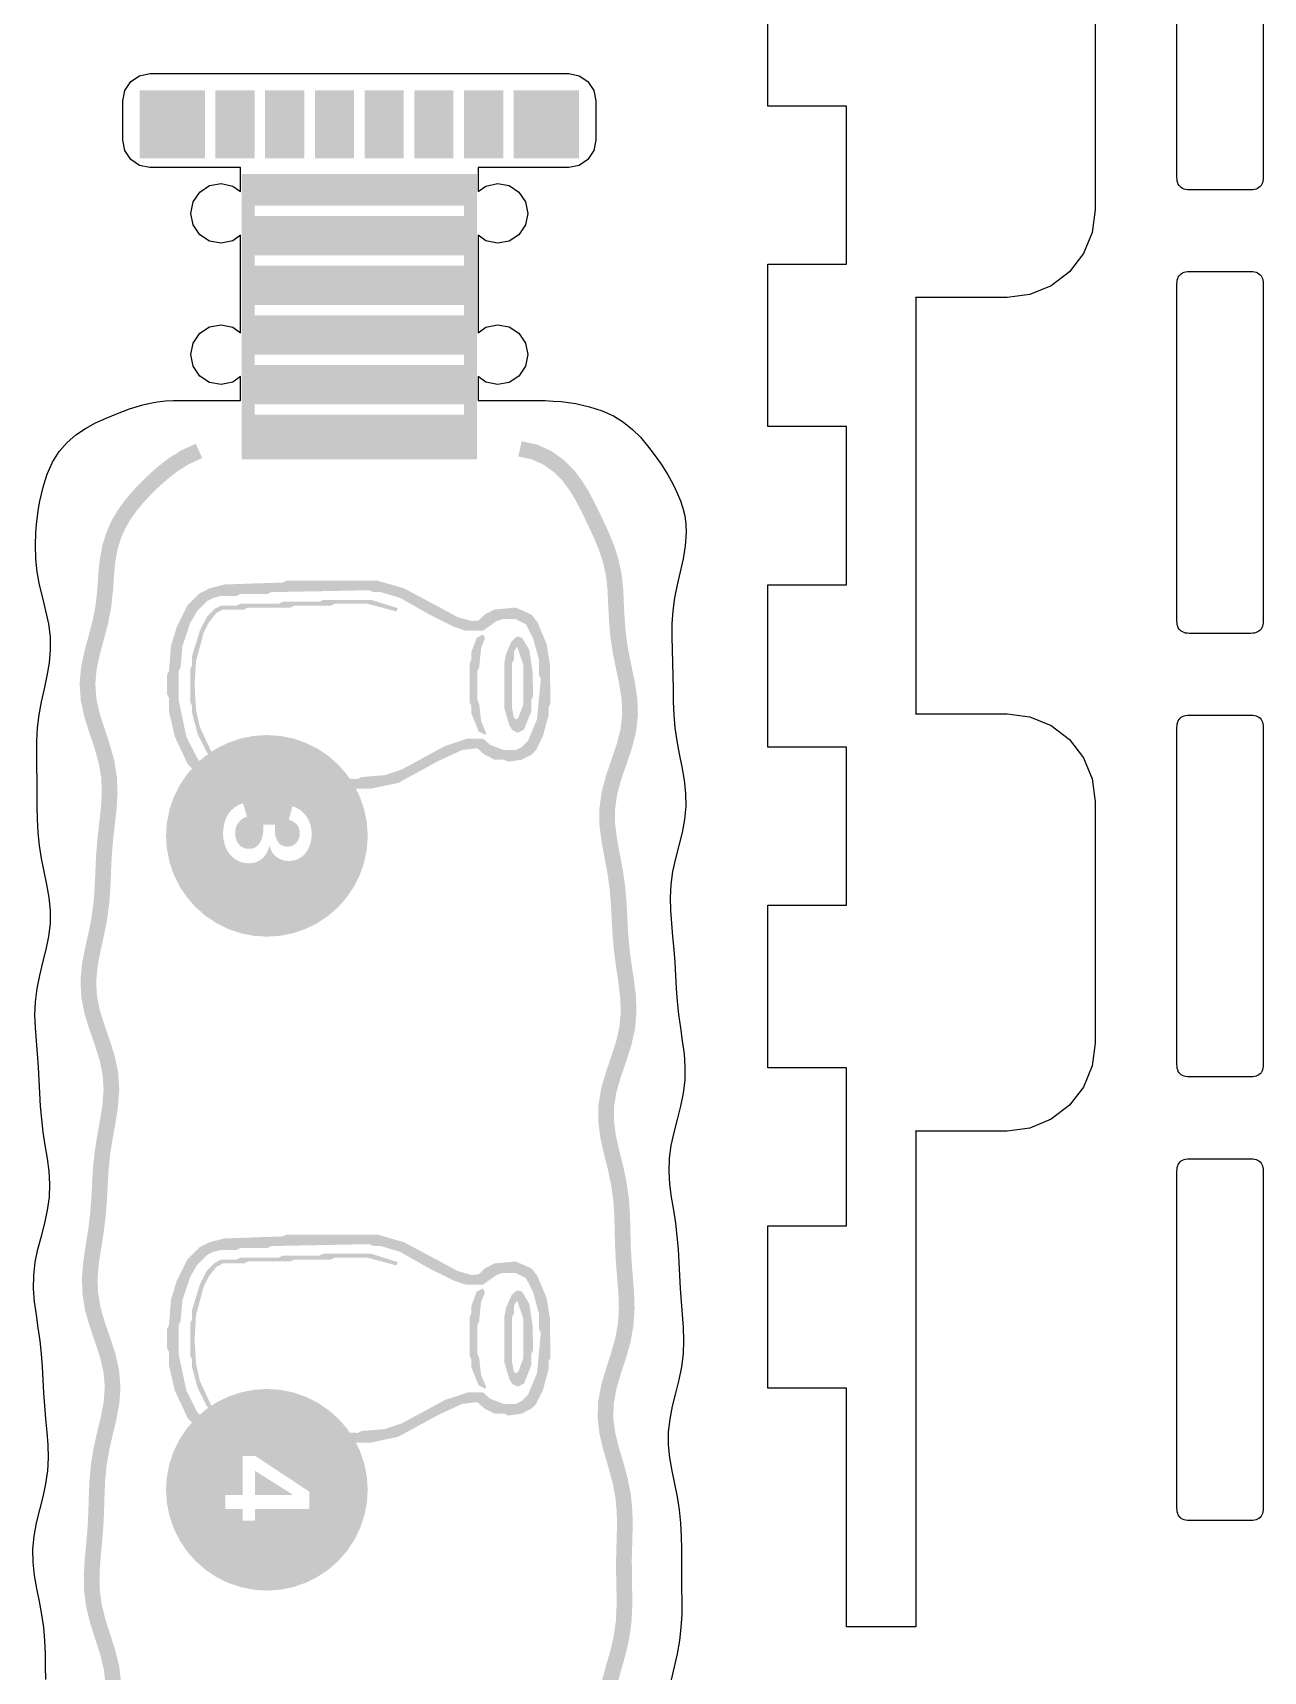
# Model space of a CAD drawing. Header units: millimetres. Extents: x 6 to 299, y 6 to 451.
# Drawn here: x 254.8 to 298.7, y 286.6 to 345.1 of the extents above; entities that cross this region are included whole.
import ezdxf

# ---------------------------------------------------------------- set-up
doc = ezdxf.new("R2010")
doc.units = ezdxf.units.MM
doc.layers.add('CUT', color=1, linetype='Continuous')
doc.layers.add('RASTER', color=7, linetype='Continuous')

msp = doc.modelspace()

# ---------------------------------------------------------------- hatches: boundary and pattern name
at = {"layer": 'RASTER'}
h = msp.add_hatch(color=7, dxfattribs=at)
h.paths.add_polyline_path([(258.582, 340.597), (274.273, 340.597), (274.273, 343.025), (258.582, 343.025)])
h.paths.add_polyline_path([(260.917, 340.597), (260.917, 343.025), (261.291, 343.025), (261.291, 340.597), (260.917, 340.597)], flags=0)
h.paths.add_polyline_path([(262.692, 340.597), (262.692, 343.025), (263.065, 343.025), (263.065, 340.597), (262.692, 340.597)], flags=0)
h.paths.add_polyline_path([(264.466, 340.597), (264.466, 343.025), (264.84, 343.025), (264.84, 340.597), (264.466, 340.597)], flags=0)
h.paths.add_polyline_path([(266.241, 340.597), (266.241, 343.025), (266.615, 343.025), (266.615, 340.597), (266.241, 340.597)], flags=0)
h.paths.add_polyline_path([(268.016, 340.597), (268.016, 343.025), (268.389, 343.025), (268.389, 340.597), (268.016, 340.597)], flags=0)
h.paths.add_polyline_path([(269.79, 340.597), (269.79, 343.025), (270.164, 343.025), (270.164, 340.597), (269.79, 340.597)], flags=0)
h.paths.add_polyline_path([(271.565, 340.597), (271.565, 343.025), (271.938, 343.025), (271.938, 340.597), (271.565, 340.597)], flags=0)
h = msp.add_hatch(color=7, dxfattribs=at)
h.paths.add_polyline_path([(262.225, 329.856), (270.631, 329.856), (270.631, 340.037), (262.225, 340.037)])
h.paths.add_polyline_path([(262.692, 331.444), (262.692, 331.817), (270.164, 331.817), (270.164, 331.444), (262.692, 331.444)], flags=0)
h.paths.add_polyline_path([(262.692, 333.218), (262.692, 333.592), (270.164, 333.592), (270.164, 333.218), (262.692, 333.218)], flags=0)
h.paths.add_polyline_path([(262.692, 334.993), (262.692, 335.367), (270.164, 335.367), (270.164, 334.993), (262.692, 334.993)], flags=0)
h.paths.add_polyline_path([(262.692, 336.768), (262.692, 337.141), (270.164, 337.141), (270.164, 336.768), (262.692, 336.768)], flags=0)
h.paths.add_polyline_path([(262.692, 338.542), (262.692, 338.916), (270.164, 338.916), (270.164, 338.542), (262.692, 338.542)], flags=0)
msp.add_hatch(color=7, dxfattribs=at).paths.add_polyline_path([(272.103, 329.957), (272.601, 329.849), (273.018, 329.656), (273.379, 329.394), (273.681, 329.087), (273.928, 328.757), (274.133, 328.42), (274.312, 328.081), (274.481, 327.738), (274.649, 327.386), (274.819, 327.016), (274.984, 326.616), (275.127, 326.178), (275.235, 325.689), (275.264, 325.435), (275.29, 325.167), (275.315, 324.615), (275.344, 324.051), (275.396, 323.479), (275.485, 322.906), (275.599, 322.341), (275.715, 321.79), (275.795, 321.256), (275.813, 320.735), (275.753, 320.217), (275.618, 319.688), (275.433, 319.141), (275.238, 318.575), (275.081, 317.991), (274.998, 317.396), (275.001, 316.801), (275.073, 316.219), (275.178, 315.653), (275.281, 315.101), (275.359, 314.556), (275.407, 314.011), (275.436, 313.458), (275.467, 312.895), (275.516, 312.327), (275.59, 311.761), (275.674, 311.204), (275.741, 310.661), (275.762, 310.133), (275.717, 309.611), (275.6, 309.084), (275.427, 308.541), (275.233, 307.98), (275.064, 307.4), (274.965, 306.805), (274.957, 306.205), (275.035, 305.615), (275.164, 305.042), (275.303, 304.486), (275.418, 303.942), (275.493, 303.404), (275.53, 302.862), (275.545, 302.31), (275.559, 301.749), (275.588, 301.184), (275.633, 300.622), (275.677, 300.071), (275.694, 299.533), (275.661, 299.005), (275.566, 298.476), (275.415, 297.937), (275.234, 297.381), (275.065, 296.806), (274.954, 296.213), (274.934, 295.611), (275.008, 295.015), (275.15, 294.436), (275.316, 293.874), (275.465, 293.33), (275.568, 292.795), (275.619, 292.263), (275.626, 291.722), (275.61, 291.17), (275.596, 290.608), (275.596, 290.044), (275.608, 289.485), (275.613, 288.936), (275.588, 288.399), (275.516, 287.866), (275.393, 287.327), (275.236, 286.776), (275.079, 286.207), (274.965, 285.619), (274.932, 285.019), (274.997, 284.42), (275.141, 283.835), (275.323, 283.268), (275.498, 282.72), (275.628, 282.187), (275.696, 281.66), (275.703, 281.13), (275.667, 280.587), (275.614, 280.031), (275.568, 279.467), (275.541, 278.902), (275.525, 278.343), (275.502, 277.795), (275.451, 277.254), (275.361, 276.714), (275.237, 276.166), (275.102, 275.603), (274.995, 275.022), (274.954, 274.427), (275.004, 273.828), (275.14, 273.238), (275.327, 272.666), (275.518, 272.114), (275.67, 271.579), (275.756, 271.056), (275.769, 270.534), (275.722, 270), (275.638, 269.452), (275.55, 268.89), (275.48, 268.321), (275.437, 267.754), (275.408, 267.194), (275.375, 266.644), (275.318, 266.099), (275.232, 265.552), (275.13, 264.994), (275.04, 264.421), (274.997, 263.833), (275.033, 263.237), (275.152, 262.646), (275.331, 262.07), (275.527, 261.512), (275.694, 260.974), (275.797, 260.451), (275.821, 259.934), (275.77, 259.409), (275.666, 258.868), (275.541, 258.311), (275.431, 257.741), (275.354, 257.167), (275.313, 256.596), (275.29, 256.035), (275.264, 255.483), (275.22, 254.934), (275.158, 254.381), (275.095, 253.816), (275.059, 253.237), (275.082, 252.648), (275.179, 252.058), (275.339, 251.478), (275.528, 250.916), (275.7, 250.373), (275.816, 249.847), (275.852, 249.332), (275.805, 248.814), (275.691, 248.28), (275.541, 247.728), (275.394, 247.16), (275.283, 246.582), (275.223, 246.012), (275.2, 245.724), (275.187, 245.456), (275.136, 244.955), (275.052, 244.506), (274.927, 244.103), (274.764, 243.743), (274.571, 243.419), (274.355, 243.123), (274.119, 242.845), (273.864, 242.572), (273.585, 242.297), (273.273, 242.018), (272.918, 241.742), (272.514, 241.487), (272.06, 241.28), (271.554, 241.152), (271.294, 241.135), (271.039, 241.137), (270.525, 241.218), (270.006, 241.359), (269.47, 241.528), (268.918, 241.687), (268.355, 241.803), (267.789, 241.859), (267.229, 241.863), (266.681, 241.836), (266.144, 241.802), (265.612, 241.78), (265.079, 241.773), (264.538, 241.769), (263.986, 241.75), (263.428, 241.694), (262.869, 241.593), (262.32, 241.457), (261.782, 241.314), (261.509, 241.259), (261.24, 241.217), (260.723, 241.217), (260.255, 241.32), (259.838, 241.513), (259.477, 241.775), (259.175, 242.082), (258.927, 242.411), (258.722, 242.749), (258.544, 243.088), (258.375, 243.431), (258.207, 243.782), (258.036, 244.153), (257.872, 244.553), (257.728, 244.991), (257.621, 245.48), (257.592, 245.734), (257.566, 246.002), (257.54, 246.554), (257.512, 247.118), (257.459, 247.69), (257.371, 248.263), (257.256, 248.828), (257.141, 249.379), (257.06, 249.913), (257.043, 250.433), (257.103, 250.952), (257.238, 251.481), (257.423, 252.028), (257.618, 252.594), (257.775, 253.178), (257.858, 253.773), (257.855, 254.367), (257.783, 254.95), (257.678, 255.516), (257.575, 256.068), (257.497, 256.613), (257.448, 257.158), (257.419, 257.711), (257.389, 258.273), (257.34, 258.842), (257.266, 259.408), (257.182, 259.965), (257.114, 260.508), (257.093, 261.036), (257.139, 261.558), (257.256, 262.085), (257.429, 262.628), (257.623, 263.189), (257.792, 263.769), (257.891, 264.364), (257.898, 264.964), (257.821, 265.554), (257.692, 266.127), (257.553, 266.683), (257.438, 267.227), (257.363, 267.765), (257.325, 268.307), (257.311, 268.859), (257.297, 269.42), (257.268, 269.985), (257.223, 270.547), (257.179, 271.098), (257.162, 271.636), (257.195, 272.164), (257.29, 272.693), (257.441, 273.232), (257.622, 273.788), (257.791, 274.363), (257.902, 274.956), (257.922, 275.557), (257.848, 276.154), (257.706, 276.733), (257.54, 277.295), (257.391, 277.839), (257.288, 278.373), (257.237, 278.906), (257.23, 279.447), (257.245, 279.999), (257.26, 280.561), (257.26, 281.125), (257.248, 281.684), (257.243, 282.233), (257.268, 282.77), (257.34, 283.303), (257.462, 283.842), (257.619, 284.393), (257.777, 284.962), (257.891, 285.55), (257.924, 286.15), (257.859, 286.749), (257.715, 287.334), (257.533, 287.901), (257.358, 288.449), (257.228, 288.982), (257.16, 289.509), (257.153, 290.039), (257.189, 290.582), (257.242, 291.138), (257.288, 291.702), (257.315, 292.267), (257.331, 292.826), (257.354, 293.374), (257.405, 293.915), (257.495, 294.455), (257.619, 295.003), (257.754, 295.566), (257.861, 296.147), (257.902, 296.742), (257.851, 297.341), (257.716, 297.931), (257.529, 298.503), (257.338, 299.055), (257.186, 299.59), (257.1, 300.113), (257.086, 300.635), (257.134, 301.168), (257.218, 301.717), (257.306, 302.279), (257.376, 302.848), (257.419, 303.415), (257.447, 303.975), (257.481, 304.525), (257.538, 305.07), (257.624, 305.617), (257.726, 306.175), (257.816, 306.748), (257.858, 307.336), (257.823, 307.931), (257.704, 308.523), (257.525, 309.099), (257.329, 309.657), (257.162, 310.195), (257.059, 310.718), (257.035, 311.235), (257.086, 311.76), (257.19, 312.3), (257.314, 312.858), (257.425, 313.428), (257.501, 314.002), (257.543, 314.573), (257.565, 315.134), (257.591, 315.686), (257.635, 316.235), (257.698, 316.788), (257.761, 317.353), (257.797, 317.932), (257.774, 318.521), (257.677, 319.111), (257.516, 319.69), (257.328, 320.253), (257.155, 320.796), (257.04, 321.322), (257.004, 321.837), (257.05, 322.355), (257.165, 322.889), (257.315, 323.441), (257.462, 324.009), (257.573, 324.587), (257.633, 325.157), (257.655, 325.445), (257.669, 325.713), (257.72, 326.214), (257.804, 326.663), (257.929, 327.066), (258.092, 327.426), (258.285, 327.75), (258.501, 328.045), (258.737, 328.324), (258.991, 328.597), (259.271, 328.872), (259.583, 329.151), (259.938, 329.427), (260.342, 329.682), (260.82, 329.899), (260.588, 330.409), (260.077, 330.176), (259.617, 329.886), (259.225, 329.582), (258.888, 329.281), (258.59, 328.988), (258.318, 328.696), (258.06, 328.392), (257.817, 328.058), (257.594, 327.684), (257.405, 327.263), (257.26, 326.797), (257.165, 326.294), (257.11, 325.76), (257.096, 325.481), (257.075, 325.211), (257.018, 324.669), (256.915, 324.132), (256.773, 323.585), (256.62, 323.021), (256.496, 322.439), (256.443, 321.842), (256.485, 321.242), (256.614, 320.651), (256.795, 320.079), (256.981, 319.526), (257.129, 318.99), (257.216, 318.464), (257.236, 317.938), (257.203, 317.402), (257.141, 316.851), (257.078, 316.289), (257.032, 315.722), (257.006, 315.158), (256.983, 314.604), (256.944, 314.059), (256.872, 313.518), (256.766, 312.972), (256.641, 312.414), (256.531, 311.84), (256.475, 311.249), (256.503, 310.65), (256.619, 310.058), (256.797, 309.481), (256.993, 308.923), (257.161, 308.383), (257.267, 307.859), (257.298, 307.339), (257.26, 306.812), (257.173, 306.269), (257.071, 305.711), (256.983, 305.143), (256.923, 304.572), (256.888, 304.007), (256.86, 303.451), (256.818, 302.903), (256.751, 302.356), (256.664, 301.803), (256.578, 301.236), (256.526, 300.653), (256.542, 300.06), (256.639, 299.467), (256.804, 298.887), (256.998, 298.324), (257.176, 297.78), (257.298, 297.254), (257.341, 296.738), (257.305, 296.217), (257.206, 295.683), (257.073, 295.13), (256.945, 294.563), (256.849, 293.987), (256.795, 293.412), (256.771, 292.845), (256.755, 292.288), (256.729, 291.738), (256.684, 291.187), (256.631, 290.627), (256.593, 290.054), (256.601, 289.469), (256.677, 288.88), (256.819, 288.298), (256.999, 287.73), (257.176, 287.181), (257.307, 286.651), (257.363, 286.135), (257.335, 285.619), (257.232, 285.091), (257.08, 284.545), (256.919, 283.981), (256.788, 283.403), (256.71, 282.821), (256.682, 282.243), (256.688, 281.676), (256.699, 281.119), (256.699, 280.568), (256.685, 280.014), (256.67, 279.451), (256.678, 278.876), (256.733, 278.293), (256.845, 277.712), (257.001, 277.141), (257.165, 276.587), (257.297, 276.051), (257.362, 275.532), (257.345, 275.018), (257.246, 274.495), (257.087, 273.954), (256.905, 273.395), (256.744, 272.818), (256.639, 272.232), (256.601, 271.645), (256.619, 271.067), (256.664, 270.502), (256.709, 269.949), (256.737, 269.398), (256.751, 268.844), (256.766, 268.28), (256.805, 267.707), (256.886, 267.13), (257.007, 266.557), (257.147, 265.998), (257.269, 265.456), (257.339, 264.93), (257.333, 264.414), (257.245, 263.894), (257.089, 263.359), (256.897, 262.804), (256.715, 262.231), (256.585, 261.643), (256.533, 261.049), (256.556, 260.462), (256.626, 259.889), (256.711, 259.33), (256.783, 258.781), (256.83, 258.234), (256.86, 257.681), (256.889, 257.118), (256.94, 256.548), (257.022, 255.977), (257.127, 255.414), (257.229, 254.864), (257.296, 254.331), (257.299, 253.81), (257.226, 253.29), (257.082, 252.758), (256.893, 252.209), (256.7, 251.64), (256.552, 251.054), (256.483, 250.457), (256.502, 249.862), (256.59, 249.28), (256.707, 248.715), (256.82, 248.165), (256.903, 247.622), (256.953, 247.079), (256.981, 246.527), (257.006, 245.966), (257.034, 245.674), (257.07, 245.378), (257.187, 244.844), (257.346, 244.36), (257.522, 243.93), (257.699, 243.545), (257.871, 243.186), (258.044, 242.833), (258.235, 242.472), (258.464, 242.096), (258.751, 241.715), (259.112, 241.349), (259.556, 241.028), (260.078, 240.788), (260.663, 240.66), (261.269, 240.657), (261.606, 240.707), (261.915, 240.77), (262.459, 240.914), (262.987, 241.045), (263.506, 241.139), (264.024, 241.191), (264.549, 241.209), (265.085, 241.212), (265.628, 241.22), (266.173, 241.243), (266.713, 241.276), (267.242, 241.303), (267.759, 241.3), (268.27, 241.249), (268.784, 241.143), (269.308, 240.992), (269.849, 240.821), (270.407, 240.67), (270.98, 240.58), (271.311, 240.575), (271.657, 240.601), (272.244, 240.75), (272.779, 240.993), (273.239, 241.283), (273.631, 241.587), (273.968, 241.888), (274.266, 242.181), (274.538, 242.473), (274.795, 242.777), (275.039, 243.111), (275.261, 243.485), (275.451, 243.906), (275.596, 244.372), (275.691, 244.875), (275.746, 245.409), (275.76, 245.688), (275.781, 245.958), (275.838, 246.5), (275.941, 247.037), (276.083, 247.584), (276.236, 248.148), (276.36, 248.73), (276.412, 249.327), (276.371, 249.927), (276.242, 250.517), (276.061, 251.09), (275.875, 251.643), (275.726, 252.179), (275.64, 252.704), (275.619, 253.231), (275.653, 253.767), (275.715, 254.318), (275.778, 254.88), (275.824, 255.447), (275.85, 256.01), (275.873, 256.565), (275.912, 257.11), (275.984, 257.651), (276.09, 258.197), (276.214, 258.755), (276.325, 259.329), (276.381, 259.92), (276.353, 260.519), (276.237, 261.111), (276.059, 261.688), (275.863, 262.246), (275.694, 262.785), (275.588, 263.31), (275.558, 263.83), (275.596, 264.357), (275.682, 264.9), (275.785, 265.458), (275.873, 266.026), (275.933, 266.597), (275.968, 267.162), (275.996, 267.718), (276.038, 268.266), (276.105, 268.813), (276.192, 269.366), (276.278, 269.933), (276.33, 270.516), (276.314, 271.109), (276.217, 271.702), (276.052, 272.282), (275.858, 272.845), (275.68, 273.389), (275.558, 273.915), (275.514, 274.431), (275.551, 274.951), (275.65, 275.486), (275.783, 276.039), (275.911, 276.606), (276.007, 277.182), (276.061, 277.757), (276.085, 278.324), (276.101, 278.881), (276.127, 279.431), (276.172, 279.982), (276.225, 280.542), (276.263, 281.115), (276.254, 281.7), (276.179, 282.289), (276.037, 282.871), (275.857, 283.439), (275.68, 283.988), (275.548, 284.518), (275.492, 285.034), (275.521, 285.55), (275.624, 286.078), (275.776, 286.624), (275.936, 287.188), (276.067, 287.766), (276.146, 288.348), (276.173, 288.926), (276.168, 289.493), (276.157, 290.05), (276.156, 290.601), (276.171, 291.155), (276.186, 291.718), (276.178, 292.293), (276.123, 292.875), (276.01, 293.457), (275.855, 294.028), (275.691, 294.582), (275.559, 295.118), (275.493, 295.637), (275.511, 296.151), (275.61, 296.674), (275.769, 297.215), (275.951, 297.774), (276.112, 298.35), (276.217, 298.937), (276.254, 299.524), (276.236, 300.102), (276.192, 300.667), (276.147, 301.22), (276.119, 301.77), (276.105, 302.325), (276.09, 302.889), (276.051, 303.462), (275.97, 304.039), (275.849, 304.612), (275.709, 305.171), (275.586, 305.713), (275.517, 306.239), (275.523, 306.755), (275.61, 307.275), (275.767, 307.81), (275.959, 308.365), (276.141, 308.938), (276.271, 309.526), (276.323, 310.119), (276.3, 310.707), (276.229, 311.28), (276.145, 311.839), (276.073, 312.388), (276.026, 312.935), (275.996, 313.488), (275.966, 314.05), (275.916, 314.621), (275.834, 315.192), (275.729, 315.755), (275.626, 316.305), (275.56, 316.838), (275.557, 317.359), (275.63, 317.879), (275.774, 318.411), (275.963, 318.96), (276.156, 319.529), (276.304, 320.115), (276.373, 320.712), (276.353, 321.307), (276.266, 321.889), (276.148, 322.454), (276.036, 323.004), (275.953, 323.547), (275.903, 324.09), (275.875, 324.642), (275.85, 325.202), (275.821, 325.495), (275.786, 325.791), (275.668, 326.325), (275.51, 326.809), (275.334, 327.239), (275.157, 327.624), (274.985, 327.983), (274.811, 328.335), (274.621, 328.697), (274.392, 329.073), (274.105, 329.454), (273.743, 329.82), (273.3, 330.14), (272.778, 330.381), (272.223, 330.504)])
h = msp.add_hatch(color=7, dxfattribs=at)
h.paths.add_polyline_path([(273.231, 322.546), (273.252, 321.122), (273.183, 320.984), (273.183, 320.709), (272.977, 319.953), (272.722, 319.451), (272.585, 319.313), (272.22, 319.127), (271.739, 319.059), (271.601, 319.127), (271.257, 319.127), (270.893, 319.313), (270.639, 319.54), (270.088, 319.471), (269.242, 319.079), (267.819, 318.302), (266.856, 318.096), (264.655, 318.096), (264.517, 318.165), (263.073, 318.165), (262.936, 318.233), (261.491, 318.233), (261.147, 318.302), (260.783, 318.488), (260.301, 318.969), (259.841, 319.953), (259.634, 320.847), (259.634, 321.328), (259.566, 321.466), (259.566, 322.154), (259.634, 322.291), (259.703, 323.185), (259.909, 323.873), (260.301, 324.65), (260.714, 325.063), (261.079, 325.248), (261.629, 325.386), (263.692, 325.455), (263.83, 325.524), (267.062, 325.524), (268.025, 325.248), (269.951, 324.217), (270.432, 324.079), (270.687, 324.1), (270.893, 324.306), (271.257, 324.492), (272.014, 324.561), (272.585, 324.306), (272.791, 324.031), (273.114, 323.254)])
h.paths.add_polyline_path([(272.908, 322.016), (272.839, 322.154), (272.839, 322.704), (272.633, 323.46), (272.379, 323.962), (272.014, 324.148), (271.533, 324.148), (271.326, 324.079), (270.845, 323.735), (270.226, 323.735), (269.813, 323.873), (268.94, 324.306), (267.887, 324.905), (267.2, 325.111), (266.925, 325.111), (266.787, 325.18), (263.279, 325.111), (263.142, 325.042), (262.179, 325.042), (262.042, 324.973), (261.491, 324.973), (261.216, 324.905), (260.989, 324.788), (260.645, 324.444), (260.391, 324.01), (260.116, 323.185), (260.047, 322.429), (259.978, 322.291), (259.978, 321.259), (260.253, 319.953), (260.645, 319.176), (260.989, 318.832), (261.216, 318.715), (261.423, 318.646), (262.729, 318.646), (262.867, 318.577), (263.967, 318.577), (264.105, 318.508), (266.374, 318.44), (266.512, 318.508), (267.337, 318.577), (267.956, 318.784), (269.469, 319.609), (270.295, 319.884), (270.845, 319.884), (271.099, 319.657), (271.601, 319.471), (272.014, 319.471), (272.241, 319.588), (272.447, 319.795), (272.771, 320.572)], flags=0)
h.paths.add_polyline_path([(272.612, 322.27), (272.633, 321.397), (272.564, 321.259), (272.564, 320.847), (272.31, 320.207), (272.083, 320.09), (271.897, 320.18), (271.787, 320.345), (271.601, 320.984), (271.601, 322.566), (271.67, 322.91), (271.856, 323.343), (271.993, 323.481), (272.083, 323.529), (272.241, 323.481), (272.495, 323.048)], flags=0)
h.paths.add_polyline_path([(272.289, 322.497), (272.062, 323.165), (271.945, 322.979), (271.945, 322.704), (271.876, 322.566), (271.876, 320.984), (271.945, 320.64), (272.014, 320.572), (272.103, 320.62), (272.289, 321.122)], flags=0)
h.paths.add_polyline_path([(270.962, 320.07), (270.914, 320.021), (270.687, 320.138), (270.432, 320.778), (270.432, 321.053), (270.363, 321.191), (270.363, 322.566), (270.432, 322.704), (270.432, 322.979), (270.618, 323.481), (270.845, 323.598), (270.914, 323.46), (270.776, 323.116), (270.707, 322.429), (270.639, 322.291), (270.639, 321.259), (270.707, 321.122), (270.776, 320.503)], flags=0)
h.paths.add_polyline_path([(267.798, 324.54), (267.75, 324.423), (266.718, 324.698), (265.549, 324.698), (265.412, 324.629), (264.105, 324.629), (263.967, 324.561), (262.454, 324.561), (262.317, 324.492), (261.56, 324.492), (261.333, 324.375), (261.058, 324.031), (260.872, 323.667), (260.597, 322.635), (260.549, 321.789), (260.597, 320.916), (260.735, 320.297), (261.127, 319.451), (261.333, 319.244), (261.629, 319.127), (262.454, 319.127), (262.709, 319.01), (261.56, 318.99), (261.196, 319.176), (260.989, 319.382), (260.666, 320.021), (260.46, 320.778), (260.46, 321.053), (260.391, 321.191), (260.391, 322.36), (260.46, 322.497), (260.46, 322.841), (260.735, 323.735), (260.989, 324.237), (261.264, 324.513), (261.491, 324.629), (262.042, 324.629), (262.179, 324.698), (263.555, 324.698), (263.692, 324.767), (264.999, 324.767), (265.136, 324.836), (266.856, 324.836)], flags=0)
h.paths.add_polyline_path([(263.534, 318.969), (263.486, 318.921), (262.867, 318.921), (262.798, 318.99), (262.867, 319.059), (263.004, 319.059), (263.142, 318.99)], flags=0)
h = msp.add_hatch(color=7, dxfattribs=at)
h.paths.add_polyline_path([(266.728, 316.409), (266.697, 315.939), (266.605, 315.478), (266.454, 315.032), (266.245, 314.609), (265.984, 314.218), (265.673, 313.864), (265.319, 313.553), (264.928, 313.292), (264.506, 313.084), (264.06, 312.932), (263.598, 312.84), (263.128, 312.81), (262.658, 312.84), (262.196, 312.932), (261.751, 313.084), (261.328, 313.292), (260.937, 313.553), (260.583, 313.864), (260.272, 314.218), (260.011, 314.609), (259.802, 315.032), (259.651, 315.478), (259.559, 315.939), (259.528, 316.409), (259.559, 316.879), (259.651, 317.341), (259.802, 317.787), (260.011, 318.209), (260.272, 318.601), (260.583, 318.955), (260.937, 319.265), (261.328, 319.527), (261.751, 319.735), (262.196, 319.886), (262.658, 319.978), (263.128, 320.009), (263.598, 319.978), (264.06, 319.886), (264.506, 319.735), (264.928, 319.527), (265.319, 319.265), (265.673, 318.955), (265.984, 318.601), (266.245, 318.209), (266.454, 317.787), (266.605, 317.341), (266.697, 316.879)])
h.paths.add_polyline_path([(263.413, 316.804), (263.005, 316.804), (263.005, 316.677), (263.004, 316.647), (263.003, 316.617), (263.001, 316.586), (262.999, 316.555), (262.995, 316.524), (262.991, 316.492), (262.985, 316.461), (262.979, 316.428), (262.973, 316.396), (262.965, 316.365), (262.956, 316.335), (262.946, 316.305), (262.935, 316.276), (262.923, 316.247), (262.91, 316.22), (262.897, 316.193), (262.882, 316.167), (262.865, 316.142), (262.848, 316.118), (262.829, 316.095), (262.808, 316.074), (262.787, 316.054), (262.764, 316.034), (262.739, 316.016), (262.714, 316), (262.687, 315.986), (262.658, 315.974), (262.628, 315.964), (262.597, 315.956), (262.565, 315.951), (262.531, 315.947), (262.495, 315.946), (262.462, 315.947), (262.43, 315.949), (262.399, 315.953), (262.37, 315.958), (262.342, 315.965), (262.315, 315.974), (262.29, 315.984), (262.266, 315.995), (262.243, 316.008), (262.221, 316.021), (262.201, 316.036), (262.181, 316.051), (262.162, 316.068), (262.145, 316.085), (262.128, 316.103), (262.113, 316.123), (262.099, 316.143), (262.085, 316.163), (262.073, 316.184), (262.061, 316.206), (262.051, 316.229), (262.042, 316.252), (262.033, 316.276), (262.026, 316.301), (262.019, 316.326), (262.014, 316.351), (262.009, 316.376), (262.005, 316.4), (262.002, 316.425), (262, 316.449), (261.999, 316.474), (261.998, 316.498), (262, 316.558), (262.006, 316.614), (262.016, 316.667), (262.029, 316.718), (262.046, 316.765), (262.068, 316.81), (262.093, 316.852), (262.121, 316.891), (262.153, 316.928), (262.186, 316.961), (262.222, 316.991), (262.258, 317.018), (262.297, 317.043), (262.337, 317.064), (262.379, 317.082), (262.423, 317.097), (262.274, 317.573), (262.228, 317.557), (262.184, 317.54), (262.141, 317.522), (262.1, 317.501), (262.061, 317.48), (262.023, 317.456), (261.986, 317.432), (261.951, 317.405), (261.918, 317.378), (261.887, 317.349), (261.857, 317.319), (261.828, 317.289), (261.802, 317.257), (261.776, 317.224), (261.753, 317.19), (261.731, 317.155), (261.71, 317.119), (261.691, 317.082), (261.673, 317.044), (261.657, 317.006), (261.642, 316.966), (261.628, 316.926), (261.616, 316.885), (261.605, 316.843), (261.596, 316.8), (261.588, 316.756), (261.581, 316.712), (261.575, 316.667), (261.571, 316.622), (261.567, 316.576), (261.566, 316.529), (261.565, 316.481), (261.566, 316.434), (261.569, 316.386), (261.573, 316.339), (261.579, 316.291), (261.587, 316.244), (261.597, 316.197), (261.609, 316.15), (261.622, 316.103), (261.638, 316.057), (261.655, 316.012), (261.673, 315.968), (261.694, 315.926), (261.716, 315.884), (261.741, 315.843), (261.767, 315.804), (261.794, 315.766), (261.824, 315.729), (261.855, 315.694), (261.889, 315.661), (261.924, 315.63), (261.961, 315.601), (262, 315.573), (262.041, 315.547), (262.083, 315.524), (262.128, 315.502), (262.174, 315.484), (262.222, 315.468), (262.272, 315.455), (262.324, 315.445), (262.378, 315.438), (262.433, 315.434), (262.491, 315.432), (262.56, 315.435), (262.626, 315.443), (262.689, 315.457), (262.75, 315.475), (262.807, 315.5), (262.862, 315.529), (262.915, 315.564), (262.965, 315.604), (263.011, 315.649), (263.053, 315.697), (263.09, 315.748), (263.123, 315.802), (263.152, 315.86), (263.177, 315.921), (263.197, 315.985), (263.213, 316.052), (263.222, 316.052), (263.238, 315.992), (263.259, 315.936), (263.284, 315.882), (263.313, 315.831), (263.346, 315.784), (263.384, 315.739), (263.425, 315.698), (263.47, 315.66), (263.518, 315.625), (263.568, 315.595), (263.619, 315.57), (263.672, 315.55), (263.727, 315.534), (263.783, 315.522), (263.841, 315.515), (263.901, 315.513), (263.951, 315.514), (264, 315.518), (264.047, 315.524), (264.092, 315.532), (264.136, 315.543), (264.178, 315.556), (264.219, 315.572), (264.258, 315.589), (264.295, 315.609), (264.331, 315.631), (264.366, 315.655), (264.399, 315.68), (264.43, 315.707), (264.46, 315.736), (264.488, 315.767), (264.515, 315.8), (264.54, 315.834), (264.564, 315.869), (264.586, 315.906), (264.606, 315.944), (264.625, 315.984), (264.642, 316.024), (264.658, 316.066), (264.672, 316.11), (264.685, 316.154), (264.695, 316.199), (264.704, 316.245), (264.712, 316.291), (264.718, 316.338), (264.722, 316.385), (264.724, 316.433), (264.725, 316.481), (264.724, 316.526), (264.722, 316.57), (264.718, 316.613), (264.712, 316.656), (264.705, 316.698), (264.696, 316.74), (264.686, 316.781), (264.674, 316.821), (264.661, 316.861), (264.646, 316.9), (264.63, 316.938), (264.613, 316.975), (264.595, 317.011), (264.575, 317.045), (264.554, 317.079), (264.532, 317.112), (264.509, 317.144), (264.484, 317.175), (264.459, 317.204), (264.432, 317.232), (264.404, 317.259), (264.376, 317.285), (264.346, 317.31), (264.315, 317.333), (264.284, 317.355), (264.251, 317.375), (264.217, 317.394), (264.183, 317.411), (264.148, 317.427), (264.112, 317.44), (264.075, 317.452), (264.037, 317.463), (263.914, 316.983), (263.956, 316.97), (263.997, 316.955), (264.035, 316.937), (264.071, 316.917), (264.105, 316.894), (264.137, 316.87), (264.167, 316.842), (264.194, 316.813), (264.219, 316.781), (264.241, 316.747), (264.259, 316.711), (264.274, 316.674), (264.285, 316.634), (264.294, 316.592), (264.299, 316.548), (264.3, 316.503), (264.3, 316.479), (264.299, 316.456), (264.296, 316.434), (264.293, 316.411), (264.289, 316.388), (264.284, 316.366), (264.278, 316.344), (264.271, 316.322), (264.263, 316.301), (264.254, 316.28), (264.245, 316.26), (264.235, 316.24), (264.224, 316.222), (264.212, 316.204), (264.199, 316.186), (264.186, 316.169), (264.172, 316.153), (264.157, 316.138), (264.141, 316.124), (264.124, 316.11), (264.107, 316.098), (264.089, 316.086), (264.07, 316.075), (264.05, 316.065), (264.029, 316.056), (264.008, 316.048), (263.986, 316.042), (263.964, 316.037), (263.941, 316.032), (263.917, 316.029), (263.892, 316.028), (263.867, 316.027), (263.833, 316.028), (263.8, 316.031), (263.769, 316.035), (263.74, 316.041), (263.713, 316.049), (263.687, 316.059), (263.663, 316.071), (263.64, 316.084), (263.619, 316.099), (263.599, 316.115), (263.58, 316.132), (263.562, 316.151), (263.545, 316.17), (263.53, 316.191), (263.515, 316.212), (263.502, 316.235), (263.49, 316.259), (263.478, 316.283), (263.468, 316.308), (263.459, 316.333), (263.451, 316.359), (263.443, 316.386), (263.437, 316.413), (263.432, 316.441), (263.427, 316.469), (263.423, 316.498), (263.42, 316.526), (263.417, 316.554), (263.415, 316.583), (263.414, 316.611), (263.413, 316.64), (263.413, 316.668), (263.413, 316.804)], flags=0)
h = msp.add_hatch(color=7, dxfattribs=at)
h.paths.add_polyline_path([(273.231, 299.196), (273.252, 297.772), (273.183, 297.634), (273.183, 297.359), (272.977, 296.603), (272.722, 296.101), (272.585, 295.963), (272.22, 295.777), (271.739, 295.709), (271.601, 295.777), (271.257, 295.777), (270.893, 295.963), (270.639, 296.19), (270.088, 296.121), (269.242, 295.729), (267.819, 294.952), (266.856, 294.746), (264.655, 294.746), (264.517, 294.815), (263.073, 294.815), (262.936, 294.883), (261.491, 294.883), (261.147, 294.952), (260.783, 295.138), (260.301, 295.619), (259.841, 296.603), (259.634, 297.497), (259.634, 297.978), (259.566, 298.116), (259.566, 298.804), (259.634, 298.941), (259.703, 299.835), (259.909, 300.523), (260.301, 301.3), (260.714, 301.713), (261.079, 301.898), (261.629, 302.036), (263.692, 302.105), (263.83, 302.174), (267.062, 302.174), (268.025, 301.898), (269.951, 300.867), (270.432, 300.729), (270.687, 300.75), (270.893, 300.956), (271.257, 301.142), (272.014, 301.211), (272.585, 300.956), (272.791, 300.681), (273.114, 299.904)])
h.paths.add_polyline_path([(272.908, 298.666), (272.839, 298.804), (272.839, 299.354), (272.633, 300.11), (272.379, 300.612), (272.014, 300.798), (271.533, 300.798), (271.326, 300.729), (270.845, 300.385), (270.226, 300.385), (269.813, 300.523), (268.94, 300.956), (267.887, 301.555), (267.2, 301.761), (266.925, 301.761), (266.787, 301.83), (263.279, 301.761), (263.142, 301.692), (262.179, 301.692), (262.042, 301.623), (261.491, 301.623), (261.216, 301.555), (260.989, 301.438), (260.645, 301.094), (260.391, 300.66), (260.116, 299.835), (260.047, 299.079), (259.978, 298.941), (259.978, 297.909), (260.253, 296.603), (260.645, 295.826), (260.989, 295.482), (261.216, 295.365), (261.423, 295.296), (262.729, 295.296), (262.867, 295.227), (263.967, 295.227), (264.105, 295.158), (266.374, 295.09), (266.512, 295.158), (267.337, 295.227), (267.956, 295.434), (269.469, 296.259), (270.295, 296.534), (270.845, 296.534), (271.099, 296.307), (271.601, 296.121), (272.014, 296.121), (272.241, 296.238), (272.447, 296.445), (272.771, 297.222)], flags=0)
h.paths.add_polyline_path([(272.612, 298.92), (272.633, 298.047), (272.564, 297.909), (272.564, 297.497), (272.31, 296.857), (272.083, 296.74), (271.897, 296.83), (271.787, 296.995), (271.601, 297.634), (271.601, 299.216), (271.67, 299.56), (271.856, 299.993), (271.993, 300.131), (272.083, 300.179), (272.241, 300.131), (272.495, 299.698)], flags=0)
h.paths.add_polyline_path([(272.289, 299.147), (272.062, 299.815), (271.945, 299.629), (271.945, 299.354), (271.876, 299.216), (271.876, 297.634), (271.945, 297.29), (272.014, 297.222), (272.103, 297.27), (272.289, 297.772)], flags=0)
h.paths.add_polyline_path([(270.962, 296.72), (270.914, 296.671), (270.687, 296.788), (270.432, 297.428), (270.432, 297.703), (270.363, 297.841), (270.363, 299.216), (270.432, 299.354), (270.432, 299.629), (270.618, 300.131), (270.845, 300.248), (270.914, 300.11), (270.776, 299.766), (270.707, 299.079), (270.639, 298.941), (270.639, 297.909), (270.707, 297.772), (270.776, 297.153)], flags=0)
h.paths.add_polyline_path([(267.798, 301.19), (267.75, 301.073), (266.718, 301.348), (265.549, 301.348), (265.412, 301.279), (264.105, 301.279), (263.967, 301.211), (262.454, 301.211), (262.317, 301.142), (261.56, 301.142), (261.333, 301.025), (261.058, 300.681), (260.872, 300.317), (260.597, 299.285), (260.549, 298.439), (260.597, 297.566), (260.735, 296.947), (261.127, 296.101), (261.333, 295.894), (261.629, 295.777), (262.454, 295.777), (262.709, 295.66), (261.56, 295.64), (261.196, 295.826), (260.989, 296.032), (260.666, 296.671), (260.46, 297.428), (260.46, 297.703), (260.391, 297.841), (260.391, 299.01), (260.46, 299.147), (260.46, 299.491), (260.735, 300.385), (260.989, 300.887), (261.264, 301.163), (261.491, 301.279), (262.042, 301.279), (262.179, 301.348), (263.555, 301.348), (263.692, 301.417), (264.999, 301.417), (265.136, 301.486), (266.856, 301.486)], flags=0)
h.paths.add_polyline_path([(263.534, 295.619), (263.486, 295.571), (262.867, 295.571), (262.798, 295.64), (262.867, 295.709), (263.004, 295.709), (263.142, 295.64)], flags=0)
h = msp.add_hatch(color=7, dxfattribs=at)
h.paths.add_polyline_path([(266.728, 293.059), (266.697, 292.589), (266.605, 292.128), (266.454, 291.682), (266.245, 291.259), (265.984, 290.868), (265.673, 290.514), (265.319, 290.203), (264.928, 289.942), (264.506, 289.734), (264.06, 289.582), (263.598, 289.49), (263.128, 289.46), (262.658, 289.49), (262.196, 289.582), (261.751, 289.734), (261.328, 289.942), (260.937, 290.203), (260.583, 290.514), (260.272, 290.868), (260.011, 291.259), (259.802, 291.682), (259.651, 292.128), (259.559, 292.589), (259.528, 293.059), (259.559, 293.529), (259.651, 293.991), (259.802, 294.437), (260.011, 294.859), (260.272, 295.251), (260.583, 295.605), (260.937, 295.915), (261.328, 296.177), (261.751, 296.385), (262.196, 296.536), (262.658, 296.628), (263.128, 296.659), (263.598, 296.628), (264.06, 296.536), (264.506, 296.385), (264.928, 296.177), (265.319, 295.915), (265.673, 295.605), (265.984, 295.251), (266.245, 294.859), (266.454, 294.437), (266.605, 293.991), (266.697, 293.529)])
h.paths.add_polyline_path([(262.266, 292.877), (261.641, 292.877), (261.641, 292.375), (262.266, 292.375), (262.266, 291.955), (262.703, 291.955), (262.703, 292.375), (264.649, 292.375), (264.649, 292.987), (262.716, 294.266), (262.266, 294.266), (262.266, 292.877)], flags=0)
h.paths.add_polyline_path([(264.05, 292.877), (262.703, 292.877), (262.703, 293.739), (264.05, 292.885), (264.05, 292.877)], flags=0)

# ---------------------------------------------------------------- linework, layer by layer
at = {"layer": 'CUT'}
for points in [[(298.696, 351.961), (298.696, 339.919), (298.693, 339.852), (298.684, 339.79), (298.669, 339.732), (298.647, 339.68), (298.619, 339.633), (298.584, 339.592), (298.543, 339.557), (298.496, 339.529), (298.444, 339.507), (298.386, 339.492), (298.323, 339.483), (298.257, 339.48), (296.055, 339.48), (295.988, 339.483), (295.926, 339.492), (295.868, 339.507), (295.816, 339.529), (295.769, 339.557), (295.727, 339.592), (295.693, 339.633), (295.664, 339.68), (295.643, 339.732), (295.628, 339.79), (295.619, 339.852), (295.616, 339.919), (295.616, 351.961)], [(292.696, 347.393), (292.696, 338.767), (292.589, 337.957), (292.275, 337.2), (291.776, 336.549), (291.126, 336.05), (290.369, 335.737), (289.558, 335.63), (286.296, 335.63), (286.296, 335.64), (286.296, 320.76), (286.296, 320.77), (289.558, 320.77), (290.369, 320.663), (291.126, 320.35), (291.776, 319.851), (292.275, 319.2), (292.589, 318.443), (292.696, 317.633), (292.696, 309.007), (292.589, 308.197), (292.275, 307.44), (291.776, 306.789), (291.126, 306.29), (290.369, 305.977), (289.558, 305.87), (286.296, 305.87), (286.296, 305.88), (286.296, 291), (286.296, 288.16), (283.816, 288.16), (283.816, 291), (283.816, 296.683), (281.016, 296.683), (281.016, 302.486), (283.816, 302.486), (283.816, 308.129), (281.016, 308.129), (281.016, 313.932), (283.816, 313.932), (283.816, 319.575), (281.016, 319.575), (281.016, 325.378), (283.816, 325.378), (283.816, 331.022), (281.016, 331.022), (281.016, 336.825), (283.816, 336.825), (283.816, 342.468), (281.016, 342.468), (281.016, 348.271)], [(255.236, 286.282), (255.23, 286.747), (255.222, 287.212), (255.203, 287.676), (255.163, 288.14), (255.098, 288.603), (255.012, 289.068), (254.917, 289.533), (254.833, 290), (254.779, 290.469), (254.771, 290.938), (254.815, 291.408), (254.903, 291.876), (255.019, 292.343), (255.139, 292.808), (255.241, 293.271), (255.309, 293.734), (255.335, 294.196), (255.325, 294.658), (255.289, 295.122), (255.243, 295.587), (255.199, 296.053), (255.165, 296.52), (255.138, 296.985), (255.113, 297.451), (255.079, 297.915), (255.031, 298.379), (254.967, 298.844), (254.898, 299.309), (254.837, 299.776), (254.802, 300.244), (254.808, 300.714), (254.861, 301.183), (254.956, 301.651), (255.077, 302.118), (255.2, 302.582), (255.302, 303.045), (255.365, 303.507), (255.382, 303.969), (255.354, 304.431), (255.294, 304.894), (255.219, 305.359), (255.147, 305.825), (255.089, 306.292), (255.049, 306.759), (255.022, 307.225), (255, 307.691), (254.973, 308.155), (254.938, 308.62), (254.899, 309.086), (254.865, 309.552), (254.85, 310.02), (254.868, 310.488), (254.925, 310.957), (255.019, 311.425), (255.135, 311.891), (255.251, 312.356), (255.346, 312.819), (255.4, 313.28), (255.404, 313.741), (255.359, 314.203), (255.277, 314.667), (255.179, 315.131), (255.084, 315.598), (255.008, 316.065), (254.96, 316.533), (254.937, 317), (254.931, 317.466), (254.931, 317.932), (254.929, 318.397), (254.921, 318.862), (254.914, 319.328), (254.918, 319.795), (254.944, 320.263), (255, 320.731), (255.084, 321.198), (255.186, 321.664), (255.289, 322.129), (255.369, 322.592), (255.409, 323.053), (255.399, 323.514), (255.339, 323.976), (255.242, 324.439), (255.127, 324.904), (255.016, 325.371), (254.931, 325.839), (254.881, 326.307), (254.867, 326.775), (254.881, 327.246), (254.906, 327.533), (254.935, 327.823), (254.98, 328.093), (255.024, 328.363), (255.083, 328.613), (255.141, 328.864), (255.215, 329.096), (255.29, 329.33), (255.479, 329.753), (255.715, 330.132), (255.996, 330.458), (256.313, 330.732), (256.654, 330.961), (257.014, 331.155), (257.392, 331.329), (257.796, 331.496), (258.009, 331.572), (258.226, 331.655), (258.463, 331.726), (258.703, 331.8), (258.963, 331.856), (259.227, 331.909), (259.51, 331.938), (259.795, 331.957), (260.254, 331.954), (260.711, 331.951), (261.169, 331.951), (261.626, 331.951), (262.185, 331.951), (262.185, 332.81), (261.91, 332.615), (261.498, 332.524), (261.083, 332.599), (260.73, 332.829), (260.493, 333.179), (260.409, 333.592), (260.493, 334.006), (260.73, 334.355), (261.083, 334.585), (261.498, 334.66), (261.91, 334.569), (262.185, 334.375), (262.185, 337.853), (261.91, 337.659), (261.498, 337.568), (261.083, 337.643), (260.73, 337.873), (260.493, 338.222), (260.409, 338.636), (260.493, 339.049), (260.73, 339.398), (261.083, 339.628), (261.498, 339.704), (261.91, 339.612), (262.185, 339.418), (262.185, 340.277), (258.952, 340.277), (258.583, 340.35), (258.267, 340.562), (258.055, 340.878), (257.982, 341.247), (257.982, 342.656), (258.055, 343.025), (258.267, 343.341), (258.583, 343.552), (258.952, 343.626), (273.904, 343.626), (274.273, 343.552), (274.589, 343.341), (274.8, 343.025), (274.874, 342.656), (274.874, 341.247), (274.8, 340.878), (274.589, 340.562), (274.273, 340.35), (273.904, 340.277), (270.671, 340.277), (270.671, 339.418), (270.946, 339.612), (271.357, 339.704), (271.773, 339.628), (272.126, 339.398), (272.363, 339.049), (272.446, 338.636), (272.363, 338.222), (272.126, 337.873), (271.773, 337.643), (271.357, 337.568), (270.946, 337.659), (270.671, 337.853), (270.671, 334.375), (270.946, 334.569), (271.357, 334.66), (271.773, 334.585), (272.126, 334.355), (272.363, 334.006), (272.446, 333.592), (272.363, 333.179), (272.126, 332.829), (271.773, 332.599), (271.357, 332.524), (270.946, 332.615), (270.671, 332.81), (270.671, 331.951), (271.23, 331.951), (271.687, 331.951), (272.145, 331.951), (272.602, 331.953), (273.06, 331.952), (273.344, 331.936), (273.628, 331.918), (273.892, 331.88), (274.156, 331.842), (274.401, 331.787), (274.645, 331.732), (274.87, 331.659), (275.092, 331.587), (275.501, 331.402), (275.864, 331.18), (276.183, 330.925), (276.464, 330.643), (276.715, 330.34), (276.955, 330.021), (277.2, 329.678), (277.446, 329.295), (277.563, 329.083), (277.684, 328.865), (277.791, 328.624), (277.895, 328.378), (277.976, 328.108), (278.044, 327.833), (278.08, 327.537), (278.096, 327.245), (278.064, 326.771), (277.988, 326.302), (277.885, 325.836), (277.777, 325.371), (277.685, 324.907), (277.62, 324.444), (277.588, 323.981), (277.583, 323.518), (277.593, 323.053), (277.608, 322.588), (277.62, 322.122), (277.626, 321.656), (277.634, 321.191), (277.653, 320.727), (277.694, 320.264), (277.759, 319.8), (277.845, 319.336), (277.94, 318.871), (278.024, 318.403), (278.077, 317.935), (278.084, 317.465), (278.04, 316.996), (277.951, 316.527), (277.835, 316.061), (277.715, 315.596), (277.613, 315.132), (277.546, 314.67), (277.52, 314.208), (277.531, 313.745), (277.567, 313.281), (277.614, 312.816), (277.657, 312.35), (277.691, 311.884), (277.718, 311.418), (277.743, 310.953), (277.777, 310.489), (277.826, 310.025), (277.89, 309.56), (277.959, 309.094), (278.02, 308.628), (278.054, 308.159), (278.047, 307.69), (277.993, 307.221), (277.897, 306.753), (277.777, 306.286), (277.654, 305.821), (277.552, 305.358), (277.49, 304.897), (277.474, 304.435), (277.503, 303.973), (277.563, 303.509), (277.638, 303.044), (277.71, 302.578), (277.768, 302.112), (277.808, 301.645), (277.834, 301.179), (277.857, 300.713), (277.883, 300.248), (277.918, 299.783), (277.958, 299.318), (277.992, 298.851), (278.006, 298.384), (277.987, 297.915), (277.929, 297.447), (277.835, 296.979), (277.719, 296.512), (277.602, 296.048), (277.508, 295.585), (277.455, 295.123), (277.452, 294.662), (277.498, 294.2), (277.58, 293.737), (277.679, 293.272), (277.774, 292.806), (277.849, 292.338), (277.896, 291.871), (277.919, 291.404), (277.924, 290.937), (277.924, 290.472), (277.927, 290.007), (277.935, 289.541), (277.941, 289.075), (277.937, 288.608), (277.911, 288.141), (277.855, 287.673), (277.77, 287.206), (277.667, 286.739), (277.566, 286.275)]]:
    msp.add_lwpolyline(points, dxfattribs=at)
for points in [[(298.257, 336.56), (298.323, 336.557), (298.386, 336.548), (298.444, 336.533), (298.496, 336.511), (298.543, 336.483), (298.584, 336.448), (298.619, 336.407), (298.647, 336.36), (298.669, 336.308), (298.684, 336.25), (298.693, 336.188), (298.696, 336.121), (298.696, 324.079), (298.693, 324.012), (298.684, 323.95), (298.669, 323.892), (298.647, 323.84), (298.619, 323.793), (298.584, 323.752), (298.543, 323.717), (298.496, 323.689), (298.444, 323.667), (298.386, 323.652), (298.323, 323.643), (298.257, 323.64), (296.055, 323.64), (295.988, 323.643), (295.926, 323.652), (295.868, 323.667), (295.816, 323.689), (295.769, 323.717), (295.727, 323.752), (295.693, 323.793), (295.664, 323.84), (295.643, 323.892), (295.628, 323.95), (295.619, 324.012), (295.616, 324.079), (295.616, 336.121), (295.619, 336.188), (295.628, 336.25), (295.643, 336.308), (295.664, 336.36), (295.693, 336.407), (295.727, 336.448), (295.769, 336.483), (295.816, 336.511), (295.868, 336.533), (295.926, 336.548), (295.988, 336.557), (296.055, 336.56)], [(298.257, 320.72), (298.323, 320.717), (298.386, 320.708), (298.444, 320.693), (298.496, 320.671), (298.543, 320.643), (298.584, 320.608), (298.619, 320.567), (298.647, 320.52), (298.669, 320.468), (298.684, 320.41), (298.693, 320.348), (298.696, 320.281), (298.696, 308.239), (298.693, 308.172), (298.684, 308.11), (298.669, 308.052), (298.647, 308), (298.619, 307.953), (298.584, 307.912), (298.543, 307.877), (298.496, 307.849), (298.444, 307.827), (298.386, 307.812), (298.323, 307.803), (298.257, 307.8), (296.055, 307.8), (295.988, 307.803), (295.926, 307.812), (295.868, 307.827), (295.816, 307.849), (295.769, 307.877), (295.727, 307.912), (295.693, 307.953), (295.664, 308), (295.643, 308.052), (295.628, 308.11), (295.619, 308.172), (295.616, 308.239), (295.616, 320.281), (295.619, 320.348), (295.628, 320.41), (295.643, 320.468), (295.664, 320.52), (295.693, 320.567), (295.727, 320.608), (295.769, 320.643), (295.816, 320.671), (295.868, 320.693), (295.926, 320.708), (295.988, 320.717), (296.055, 320.72)], [(298.257, 304.88), (298.323, 304.877), (298.386, 304.868), (298.444, 304.853), (298.496, 304.831), (298.543, 304.803), (298.584, 304.768), (298.619, 304.727), (298.647, 304.68), (298.669, 304.628), (298.684, 304.57), (298.693, 304.508), (298.696, 304.441), (298.696, 292.399), (298.693, 292.332), (298.684, 292.27), (298.669, 292.212), (298.647, 292.16), (298.619, 292.113), (298.584, 292.072), (298.543, 292.037), (298.496, 292.009), (298.444, 291.987), (298.386, 291.972), (298.323, 291.963), (298.257, 291.96), (296.055, 291.96), (295.988, 291.963), (295.926, 291.972), (295.868, 291.987), (295.816, 292.009), (295.769, 292.037), (295.727, 292.072), (295.693, 292.113), (295.664, 292.16), (295.643, 292.212), (295.628, 292.27), (295.619, 292.332), (295.616, 292.399), (295.616, 304.441), (295.619, 304.508), (295.628, 304.57), (295.643, 304.628), (295.664, 304.68), (295.693, 304.727), (295.727, 304.768), (295.769, 304.803), (295.816, 304.831), (295.868, 304.853), (295.926, 304.868), (295.988, 304.877), (296.055, 304.88)]]:
    msp.add_lwpolyline(points, close=True, dxfattribs=at)

doc.saveas('drawing.dxf')
